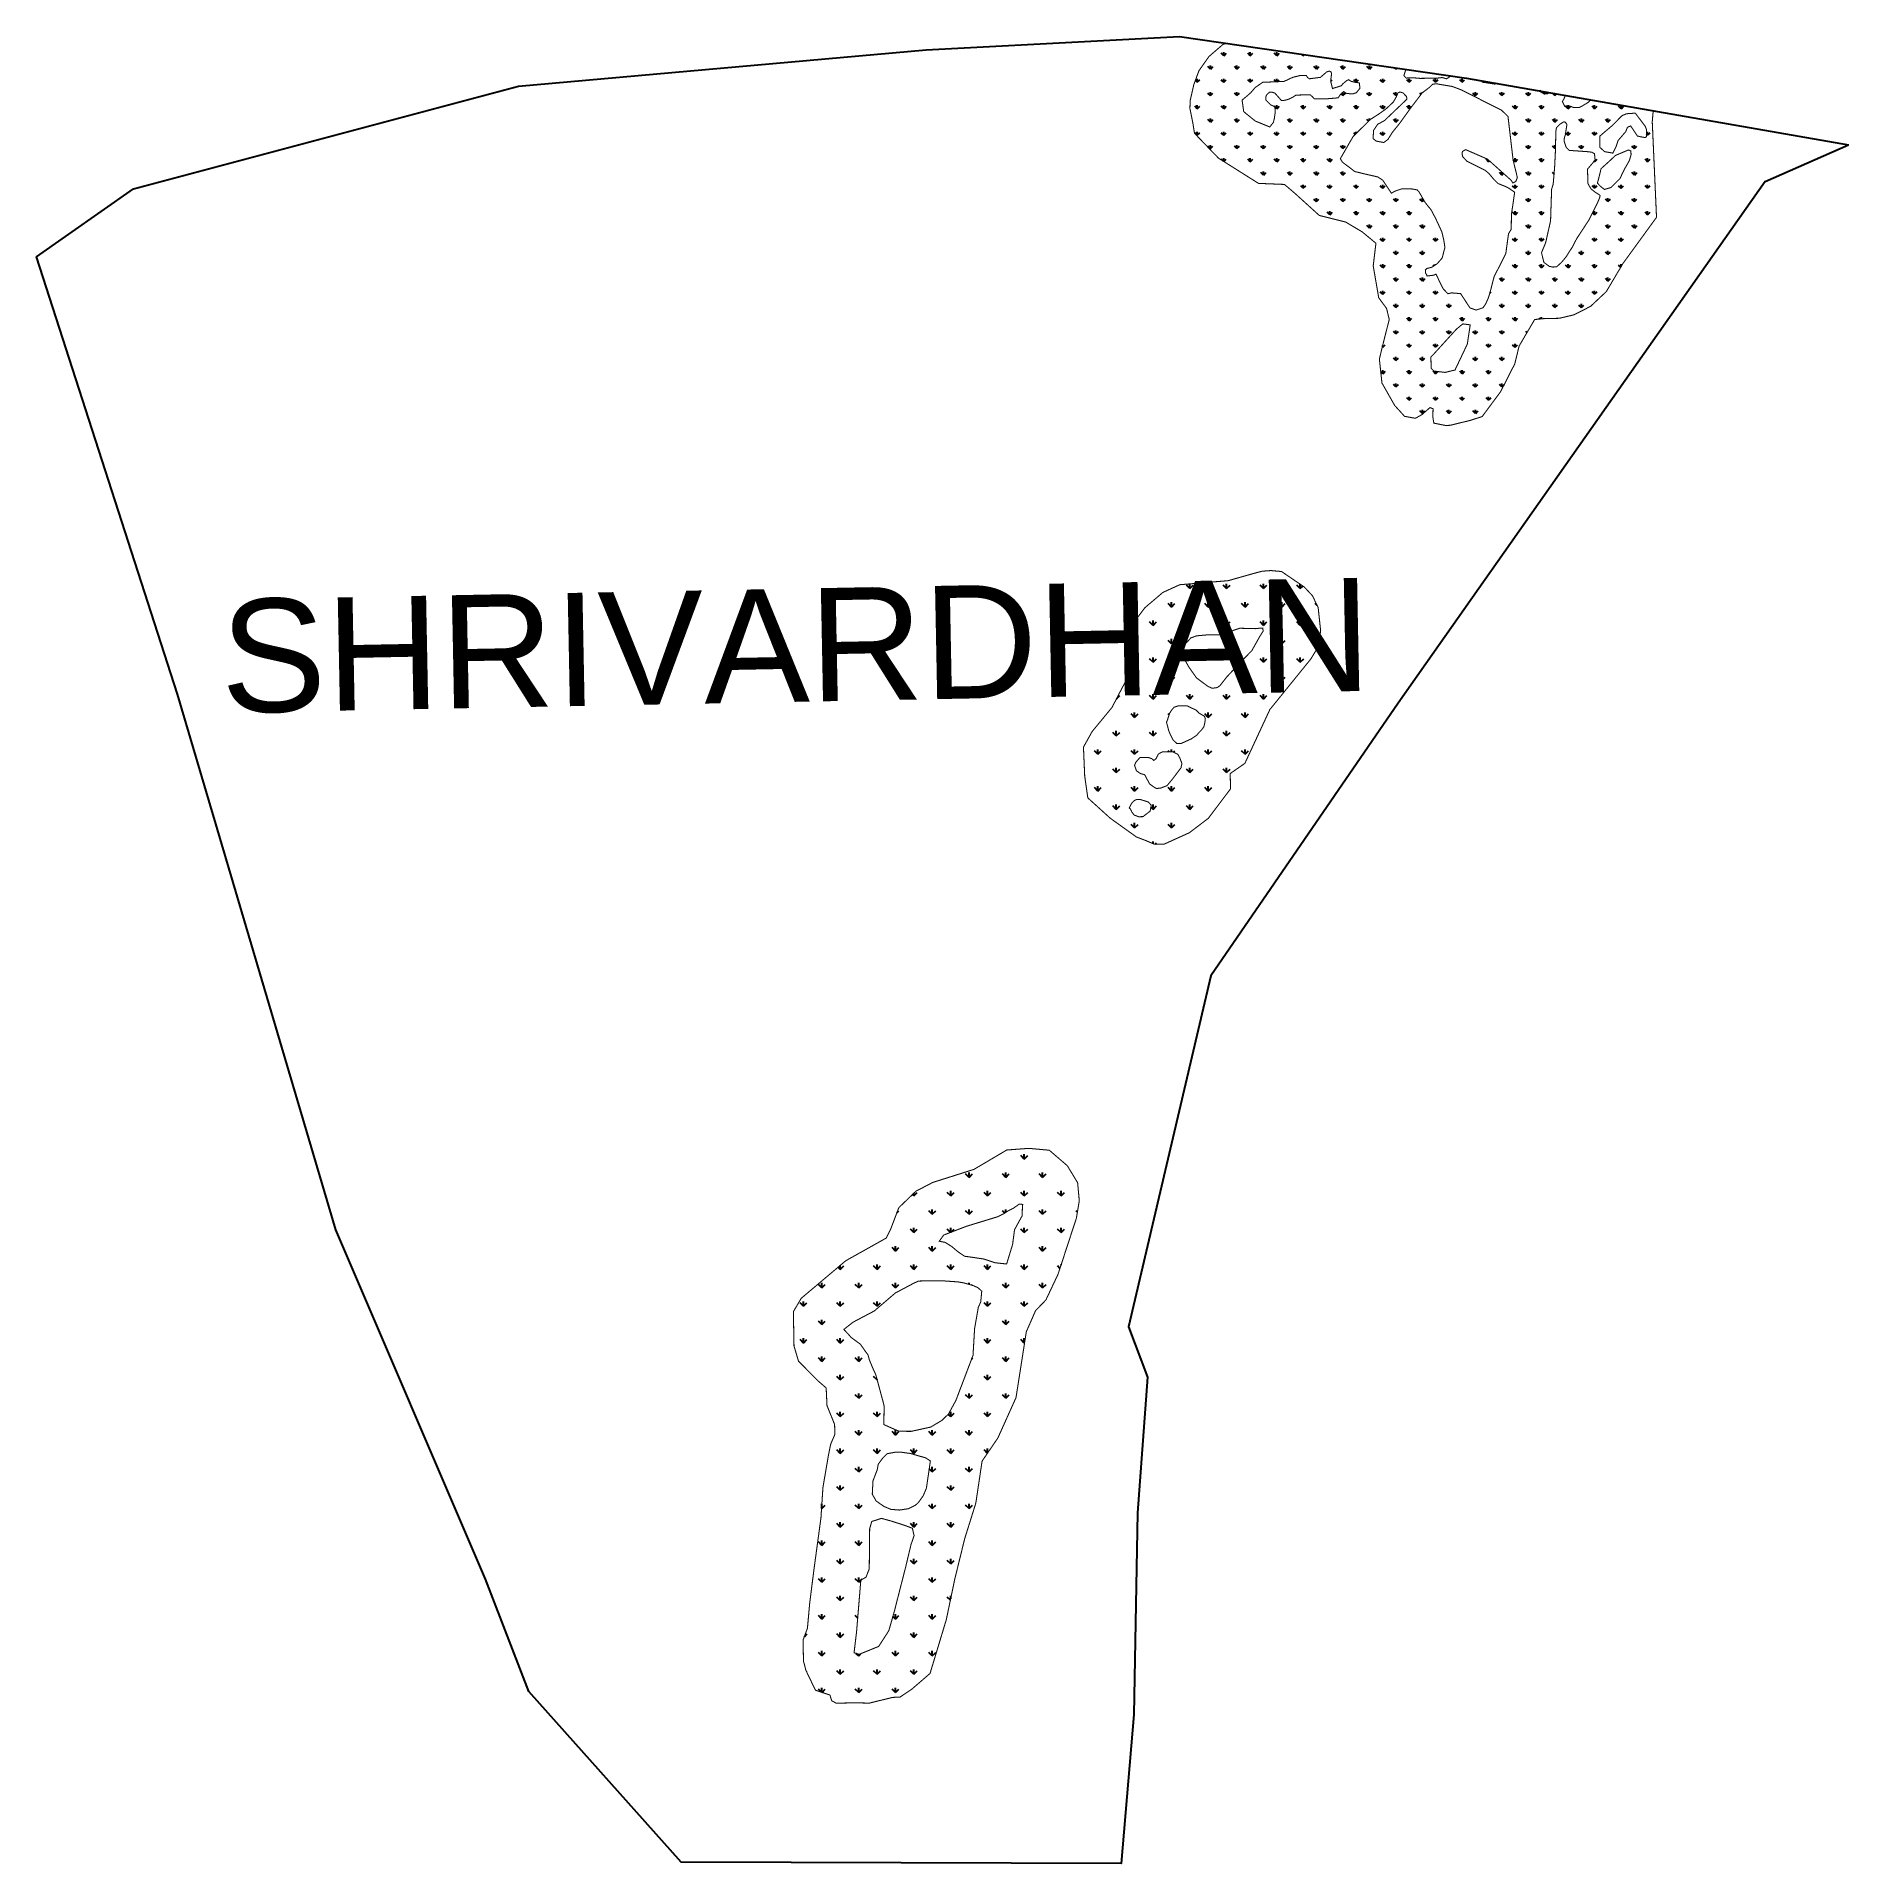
# Model space of a CAD drawing. Header units: metres. Extents: x 289336 to 291077, y 1994867 to 1996622.
import ezdxf

# ---------------------------------------------------------------- set-up
doc = ezdxf.new("R2010")
doc.units = ezdxf.units.M
doc.header["$MEASUREMENT"] = 0
for name, color, linetype in [('MANGROOVE BUFFER ZONE', 120, 'Continuous'), ('MANGROOVES BUFFER ZONE', 120, 'Continuous'), ('village', 3, 'Continuous'), ('VILLAGE NAME', 250, 'Continuous')]:
    doc.layers.add(name, color=color, linetype=linetype)
doc.styles.get("Standard").update_dxf_attribs({"font": 'simplex.shx'})

msp = doc.modelspace()

# ---------------------------------------------------------------- hatches: boundary and pattern name
at = {"layer": 'MANGROOVE BUFFER ZONE'}
h = msp.add_hatch(dxfattribs=at)
h.set_pattern_fill('GRASS', color=256, scale=18)
h.paths.add_polyline_path([(290568.5, 1996450.3), (290593.8, 1996444), (290609.7, 1996434.5), (290622.9, 1996423.6), (290620.3, 1996401.8), (290625.6, 1996371.2), (290633.1, 1996361), (290635.7, 1996350.4), (290630.1, 1996328.2), (290626.2, 1996312.4), (290628.7, 1996289.3), (290640.9, 1996267.8), (290650.4, 1996257.3), (290660.8, 1996255.4), (290667.2, 1996259), (290674.8, 1996265.7), (290677.8, 1996264.6), (290677.6, 1996256.6), (290678.5, 1996250.8), (290689.7, 1996248.5), (290694.4, 1996248.7), (290713.9, 1996253.5), (290725, 1996257.1), (290742.7, 1996281), (290756.3, 1996307.7), (290760.5, 1996324.9), (290775.4, 1996350.3), (290784.7, 1996351.2), (290799.1, 1996351.5), (290813.1, 1996354.8), (290829.2, 1996363), (290844.3, 1996377.2), (290860.2, 1996404.1), (290892.5, 1996448.5), (290888.4, 1996540.3), (290889.3, 1996550.8), (290828.9, 1996561.4), (290827.4, 1996559.3), (290821.5, 1996555.7), (290818.2, 1996554), (290812.8, 1996554), (290807.6, 1996556), (290804.4, 1996555.1), (290802, 1996559.7), (290803.6, 1996562.3), (290804.8, 1996565.6), (290788.7, 1996568.4), (290787.9, 1996567.4), (290785.1, 1996567.3), (290780.3, 1996569.9), (290737.7, 1996577.3), (290736.8, 1996576.6), (290726.2, 1996578.2), (290724.2, 1996579.7), (290710, 1996582.2), (290693.2, 1996584.6), (290693.5, 1996583.3), (290690.8, 1996581.6), (290686.5, 1996582.8), (290681.6, 1996582.2), (290665.4, 1996582), (290658, 1996582.6), (290652, 1996582.3), (290649.8, 1996584.6), (290650.8, 1996587.9), (290651.5, 1996589.9), (290651.6, 1996590.7), (290479, 1996615.7), (290476, 1996614.7), (290462.4, 1996602.9), (290452.9, 1996589.4), (290448, 1996576.3), (290444.4, 1996560.5), (290444.2, 1996552.9), (290447, 1996539.1), (290448.6, 1996529.2), (290471.7, 1996505.3), (290510.1, 1996481.1), (290535, 1996480.1), (290545.2, 1996471.4)])
h.paths.add_polyline_path([(290592, 1996500.5), (290590.6, 1996501.7), (290588.7, 1996504.8), (290600.9, 1996526), (290617.4, 1996542.4), (290625.9, 1996547.9), (290632.4, 1996552.5), (290639.6, 1996559.2), (290642.6, 1996564.5), (290643.9, 1996567.9), (290645.8, 1996568.9), (290648.9, 1996568.1), (290652.3, 1996564.5), (290652.7, 1996562.2), (290651.6, 1996561), (290631.2, 1996541.5), (290624.5, 1996537.8), (290620.6, 1996531.9), (290620.2, 1996524.1), (290623.2, 1996521.7), (290630.5, 1996520.4), (290634.5, 1996523.4), (290638.6, 1996530), (290645.4, 1996538.4), (290656.2, 1996553.4), (290667.4, 1996568.1), (290674.4, 1996573.4), (290677.5, 1996576.4), (290681, 1996576.8), (290696.3, 1996574.2), (290704.8, 1996571), (290743.6, 1996551.4), (290749.8, 1996545.4), (290754.7, 1996503.6), (290758.8, 1996486.7), (290757.2, 1996482.8), (290754.6, 1996481.5), (290752.6, 1996484.3), (290730.1, 1996504.4), (290711, 1996512.7), (290709, 1996513.5), (290706, 1996511.7), (290705.8, 1996510.2), (290706, 1996507.1), (290710.3, 1996502.4), (290722.5, 1996496.3), (290727.5, 1996493.9), (290731.5, 1996490.6), (290736.5, 1996484.6), (290740.1, 1996481), (290747.4, 1996478.1), (290750.7, 1996476.4), (290756.2, 1996472.6), (290753.1, 1996451.2), (290752.9, 1996437), (290750.3, 1996432.8), (290747.7, 1996413.8), (290736.4, 1996391.3), (290732.4, 1996375.8), (290730.5, 1996370), (290728.2, 1996365.1), (290725.8, 1996361.6), (290719.2, 1996359.4), (290713.3, 1996361.4), (290704.3, 1996375.2), (290695.6, 1996375.9), (290692, 1996375.1), (290687.3, 1996380.1), (290680.6, 1996393.9), (290678.3, 1996392.9), (290672, 1996392.1), (290671.9, 1996392.7), (290670.6, 1996395.1), (290670.4, 1996397.9), (290671.8, 1996399.3), (290676.6, 1996400.5), (290681.7, 1996403.9), (290686.5, 1996409.3), (290689.2, 1996419.6), (290688.1, 1996426.6), (290686.3, 1996434.4), (290680.1, 1996447.8), (290675.8, 1996455.8), (290670.5, 1996462.3), (290664.2, 1996473.1), (290662.6, 1996474.8), (290658.8, 1996475.6), (290654.5, 1996476), (290647.9, 1996475.9), (290641.9, 1996473.9), (290637.8, 1996471.7), (290629.5, 1996484.1), (290624.7, 1996487.3), (290612.9, 1996490), (290602.5, 1996492.5), (290599, 1996495.3)], flags=16)
h.paths.add_polyline_path([(290573.8, 1996562.2), (290563.6, 1996562.4), (290561.8, 1996564.5), (290559.6, 1996566.3), (290546.1, 1996565.9), (290542.3, 1996563.5), (290538.6, 1996561.8), (290533.7, 1996560.6), (290532.2, 1996560.6), (290525.9, 1996567.8), (290522.8, 1996568.8), (290520.5, 1996568.6), (290517.8, 1996566.1), (290517, 1996563.7), (290517, 1996561.4), (290521.7, 1996556.6), (290525.8, 1996554.6), (290526.2, 1996549.8), (290525.3, 1996543.4), (290524.4, 1996539.7), (290520.9, 1996535.3), (290507, 1996541), (290495.9, 1996550), (290494.3, 1996561.1), (290499.2, 1996565.2), (290502.7, 1996568.3), (290506.9, 1996573.2), (290514.1, 1996578.2), (290534.7, 1996579.1), (290543, 1996583), (290550.4, 1996584.8), (290556, 1996584.8), (290557.3, 1996582.7), (290559, 1996581.6), (290569.6, 1996583), (290575.6, 1996588.2), (290578.2, 1996589), (290580, 1996588), (290580.2, 1996585.7), (290579.4, 1996579.4), (290581.2, 1996572.2), (290583.6, 1996573), (290589.7, 1996574.9), (290591, 1996576.7), (290595, 1996580), (290596.8, 1996580.7), (290598.7, 1996579.3), (290602.4, 1996578.3), (290606.9, 1996577.7), (290607.6, 1996572.6), (290604.1, 1996568.2), (290600.3, 1996567), (290595.1, 1996567.5), (290594, 1996567.8), (290592, 1996569.3), (290588.6, 1996566.3), (290586.6, 1996563.3)], flags=16)
h.paths.add_polyline_path([(290706.4, 1996346.1), (290713.5, 1996345.2), (290710.7, 1996326.7), (290698.9, 1996301.8), (290689.5, 1996299.5), (290678.5, 1996300.8), (290676, 1996303.3), (290675.7, 1996314.3), (290679, 1996317.7), (290700.2, 1996341)], flags=16)
h.paths.add_polyline_path([(290791.7, 1996475.5), (290793.2, 1996480.2), (290794.6, 1996496.7), (290795.3, 1996510.9), (290795.8, 1996531.2), (290796.4, 1996534.7), (290799.9, 1996538.1), (290803.3, 1996540.2), (290804.8, 1996540), (290806.4, 1996537.7), (290804.9, 1996527.9), (290804, 1996525.2), (290803.7, 1996521.7), (290805.6, 1996515.9), (290808.7, 1996512.8), (290814.4, 1996512.4), (290825.8, 1996511.6), (290830.2, 1996511.1), (290832.9, 1996509.7), (290833.5, 1996503.4), (290826.2, 1996494.8), (290826.6, 1996481), (290828.2, 1996478.1), (290829.6, 1996475.8), (290833.2, 1996472.9), (290837.4, 1996470.2), (290838.3, 1996469.3), (290837.8, 1996467.2), (290835.4, 1996461.6), (290827.6, 1996446), (290815.8, 1996428), (290811.4, 1996419.5), (290808.9, 1996415.8), (290805.9, 1996410.9), (290801.5, 1996405.5), (290796.6, 1996401), (290792.8, 1996400.7), (290789.4, 1996401.4), (290784.3, 1996405.2), (290782, 1996414.5), (290786, 1996424.2), (290790.7, 1996445.1)], flags=16)
h.paths.add_polyline_path([(290835.7, 1996481.4), (290837.4, 1996487.6), (290839.2, 1996495.2), (290848.9, 1996504), (290852.9, 1996507.9), (290865.5, 1996513.2), (290867.7, 1996512.4), (290868.1, 1996508.9), (290866.4, 1996503), (290861.7, 1996494.8), (290857.3, 1996485.6), (290848.7, 1996477.1), (290842.4, 1996475.3), (290838.6, 1996478.3)], flags=16)
h.paths.add_polyline_path([(290838.1, 1996515.7), (290838.1, 1996526.6), (290850.7, 1996537.3), (290859.2, 1996546.1), (290863.7, 1996548), (290872.1, 1996548.6), (290881.7, 1996535.9), (290882.8, 1996532.9), (290883, 1996526.2), (290881.7, 1996525.1), (290877.8, 1996525.8), (290874.1, 1996526.6), (290869.6, 1996533.4), (290867.6, 1996536.3), (290864.5, 1996534.9), (290862.9, 1996530.8), (290855.6, 1996522.3), (290853.6, 1996516.4), (290850.5, 1996510.2), (290842.6, 1996511.6)], flags=16)
h = msp.add_hatch(dxfattribs=at)
h.set_pattern_fill('GRASS', color=256, scale=25)
h.paths.add_polyline_path([(290554.1, 1996093.3), (290532.2, 1996108.2), (290522.1, 1996109.1), (290513.6, 1996108.5), (290504.9, 1996106.2), (290481, 1996099.4), (290434.4, 1996095.5), (290418.2, 1996088.1), (290400.8, 1996073.3), (290390, 1996058.8), (290388.2, 1996056), (290386, 1996052.2), (290385, 1996035.2), (290382.4, 1996002.5), (290379, 1995996.3), (290369.4, 1995977.7), (290350.2, 1995954.4), (290341.9, 1995939.5), (290343.1, 1995911.8), (290346.1, 1995890.7), (290367.5, 1995871.3), (290392.7, 1995853.2), (290402.1, 1995849.6), (290409.8, 1995846.3), (290415, 1995846.3), (290419.5, 1995846.3), (290443.6, 1995857.2), (290461.9, 1995871.1), (290483.2, 1995899.4), (290482.9, 1995914.1), (290497, 1995923.9), (290521, 1995975.6), (290560.3, 1996024.1), (290567.1, 1996035.3), (290569.8, 1996051.1), (290567.4, 1996073.5), (290562, 1996084.8)])
h.paths.add_polyline_path([(290514.3, 1996053.7), (290514.5, 1996050.8), (290511.4, 1996046), (290503.7, 1996032.2), (290490.6, 1996018.7), (290479.5, 1996006.8), (290473.2, 1995998.7), (290470.5, 1995996.7), (290465.6, 1995996), (290461.4, 1995997.9), (290450.5, 1996006), (290443.6, 1996015.8), (290439.2, 1996023.4), (290436.5, 1996028.1), (290433.8, 1996033.9), (290441.1, 1996040), (290445, 1996044.4), (290450.7, 1996046.4), (290461.5, 1996047.4), (290475.6, 1996047.2), (290485.9, 1996051.6), (290492, 1996053.7), (290507.2, 1996053.3), (290510.9, 1996053.7)], flags=16)
h.paths.add_polyline_path([(290458.2, 1995969.1), (290459, 1995966.6), (290458.5, 1995962.7), (290457.6, 1995959), (290455.4, 1995956.1), (290452.9, 1995953.6), (290450.8, 1995951), (290445.7, 1995947.5), (290435.8, 1995943), (290431.5, 1995943.1), (290428, 1995946.4), (290425.9, 1995950.4), (290423.9, 1995955.1), (290421.7, 1995963.4), (290422.8, 1995966.1), (290423.9, 1995969.8), (290424.8, 1995972.2), (290426.8, 1995975.3), (290429.1, 1995977.9), (290432.9, 1995979.1), (290441.6, 1995979.2), (290445.9, 1995977), (290450.1, 1995975.1), (290452.9, 1995972.2)], flags=16)
h.paths.add_polyline_path([(290432.6, 1995932.5), (290434.5, 1995929.1), (290436.5, 1995923.7), (290435.6, 1995919.6), (290427.3, 1995908.6), (290422.1, 1995902.4), (290415.7, 1995900), (290411.8, 1995899.8), (290408.6, 1995901.8), (290405.4, 1995904.2), (290400.7, 1995913), (290396.6, 1995914.1), (290392.8, 1995916.8), (290391, 1995921.9), (290392.1, 1995924.8), (290396.1, 1995929.4), (290404.6, 1995929.4), (290407.6, 1995928.4), (290409.5, 1995926.7), (290411.6, 1995928.3), (290413.9, 1995932.9), (290418, 1995935), (290427.8, 1995935)], flags=16)
h.paths.add_polyline_path([(290404.3, 1995886.7), (290407.1, 1995883.5), (290406, 1995878), (290399.1, 1995872.7), (290394.9, 1995872.6), (290390.5, 1995874.3), (290388.3, 1995877.3), (290387, 1995880.1), (290385.9, 1995880.9), (290387.7, 1995884.7), (290389.1, 1995886.6), (290391.2, 1995888.4), (290393.2, 1995889.2), (290396.2, 1995889.3)], flags=16)
h = msp.add_hatch(dxfattribs=at)
h.set_pattern_fill('GRASS', color=256, scale=25)
h.paths.add_polyline_path([(290295.9, 1995398.1), (290305.8, 1995408.3), (290317.5, 1995433.1), (290335.1, 1995486.9), (290337.9, 1995503.5), (290336.3, 1995521), (290326.4, 1995537.3), (290309.1, 1995552.2), (290289.3, 1995554), (290268.2, 1995552.4), (290236.7, 1995533.8), (290197, 1995521.2), (290180.9, 1995512.8), (290164.5, 1995497), (290156.8, 1995476.7), (290152.4, 1995467.8), (290113.5, 1995446), (290070.7, 1995409.9), (290063.2, 1995397.1), (290063.8, 1995364.1), (290068.1, 1995349.6), (290086.3, 1995331.1), (290094.7, 1995323.8), (290095.5, 1995306.8), (290102.8, 1995288.8), (290103.1, 1995279.2), (290099.1, 1995270), (290096.9, 1995259.2), (290091.6, 1995228.3), (290089.7, 1995199.1), (290083.1, 1995150.4), (290078.9, 1995117.3), (290076.7, 1995092.9), (290072.5, 1995081.6), (290072.9, 1995061.4), (290075.3, 1995052.3), (290084.4, 1995033.4), (290098.3, 1995028.8), (290100, 1995023.3), (290104.4, 1995020.9), (290121.6, 1995021.3), (290136.2, 1995021), (290149.6, 1995024.3), (290158.7, 1995026.5), (290165.7, 1995026.8), (290177.1, 1995034.5), (290194.5, 1995049.5), (290210.1, 1995101.1), (290218.3, 1995140.3), (290227.8, 1995179), (290238.5, 1995213.2), (290244.5, 1995253.5), (290259.7, 1995275.8), (290277.1, 1995314.5), (290287, 1995377.8)])
h.paths.add_polyline_path([(290244.2, 1995416.8), (290243.2, 1995406.4), (290240.9, 1995401.3), (290237.3, 1995380.8), (290235.8, 1995355.1), (290219.3, 1995311.7), (290212.3, 1995298.9), (290205.9, 1995292.6), (290195.1, 1995286.2), (290176.4, 1995282.1), (290164.6, 1995282.2), (290150.1, 1995288.6), (290150.4, 1995306.2), (290149.9, 1995308.5), (290142.4, 1995336.5), (290139.4, 1995343), (290136.1, 1995351.1), (290134.9, 1995355.6), (290132.4, 1995358.9), (290127.6, 1995365.8), (290118.6, 1995372.4), (290116.1, 1995375.3), (290111.7, 1995380), (290120.4, 1995386.9), (290141, 1995397.8), (290161.1, 1995415), (290179.2, 1995424.6), (290183.5, 1995426.5), (290191.8, 1995426.7), (290207, 1995426.7), (290221.1, 1995425.7), (290226.7, 1995424.8), (290235.8, 1995422.2), (290240.4, 1995420.2)], flags=16)
h.paths.add_polyline_path([(290256.9, 1995444.1), (290246.5, 1995447.6), (290234, 1995449.5), (290227.8, 1995450.3), (290221.4, 1995454.6), (290215.2, 1995459.8), (290209.1, 1995463.6), (290203.4, 1995464.8), (290207.6, 1995470.7), (290229.4, 1995479.1), (290259.5, 1995488.3), (290265.6, 1995491.3), (290269.4, 1995493.9), (290274.5, 1995496.4), (290277.2, 1995498.3), (290280, 1995500.3), (290282.1, 1995500.4), (290283.5, 1995500), (290283.2, 1995496.1), (290283, 1995489.2), (290275.7, 1995475.9), (290273.8, 1995461.6), (290269.5, 1995447.6), (290268.1, 1995442.9)], flags=16)
h.paths.add_polyline_path([(290190.2, 1995256.7), (290194.8, 1995253.7), (290194.1, 1995248.6), (290191, 1995227.5), (290188, 1995220.3), (290183.2, 1995213.6), (290180.4, 1995211.1), (290173.7, 1995207.8), (290165.3, 1995206.5), (290157.1, 1995207.1), (290150.3, 1995209.9), (290142.8, 1995215.1), (290139, 1995221.7), (290139.7, 1995234.6), (290143.8, 1995245.3), (290144.7, 1995250.5), (290149.3, 1995256.7), (290153.3, 1995260.6), (290160.6, 1995262), (290167.2, 1995262), (290176, 1995260.8), (290183.3, 1995258.6)], flags=16)
h.paths.add_polyline_path([(290177.5, 1995189), (290179.2, 1995181.9), (290176.2, 1995173.3), (290171.2, 1995152.2), (290160.2, 1995109.2), (290154.9, 1995090.6), (290145.2, 1995075.5), (290126.5, 1995067.9), (290121.5, 1995069.4), (290123.9, 1995089.5), (290128, 1995139.1), (290133, 1995142), (290136.1, 1995150), (290136.5, 1995188.6), (290138.5, 1995195.5), (290147.9, 1995198.5), (290157.6, 1995195.8), (290170.4, 1995191.7)], flags=16)

# ---------------------------------------------------------------- linework, layer by layer
at = {"color": 3, "flags": 128}
msp.add_lwpolyline([(290997, 1996483), (291076.9, 1996518)], dxfattribs=at)
at = {"layer": 'MANGROOVES BUFFER ZONE', "const_width": 1, "flags": 128}
for points in [[(290479, 1996615.7), (290476, 1996614.7), (290462.4, 1996602.9), (290452.9, 1996589.4), (290448, 1996576.3), (290444.4, 1996560.5), (290444.2, 1996552.9), (290447, 1996539.1), (290448.6, 1996529.2), (290471.7, 1996505.3), (290510.1, 1996481.1), (290535, 1996480.1), (290545.2, 1996471.4), (290568.5, 1996450.3), (290593.8, 1996444), (290609.7, 1996434.5), (290622.9, 1996423.6), (290620.3, 1996401.8), (290625.6, 1996371.2), (290633.1, 1996361), (290635.7, 1996350.4), (290630.1, 1996328.2), (290626.2, 1996312.4), (290628.7, 1996289.3), (290640.9, 1996267.8), (290650.4, 1996257.3), (290660.8, 1996255.4), (290667.2, 1996259), (290674.8, 1996265.7), (290677.8, 1996264.6), (290677.6, 1996256.6), (290678.5, 1996250.8), (290689.7, 1996248.5), (290694.4, 1996248.7), (290713.9, 1996253.5), (290725, 1996257.1), (290742.7, 1996281), (290756.3, 1996307.7), (290760.5, 1996324.9), (290775.4, 1996350.3), (290784.7, 1996351.2), (290799.1, 1996351.5), (290813.1, 1996354.8), (290829.2, 1996363), (290844.3, 1996377.2), (290860.2, 1996404.1), (290892.5, 1996448.5), (290888.4, 1996540.3), (290889.3, 1996550.8)], [(290693.2, 1996584.6), (290693.5, 1996583.3), (290690.8, 1996581.6), (290686.5, 1996582.8), (290681.6, 1996582.2), (290665.4, 1996582), (290658, 1996582.6), (290652, 1996582.3), (290649.8, 1996584.6), (290650.8, 1996587.9), (290651.5, 1996589.9), (290651.6, 1996590.7)], [(290828.9, 1996561.4), (290827.4, 1996559.3), (290821.5, 1996555.7), (290818.2, 1996554), (290812.8, 1996554), (290807.6, 1996556), (290804.4, 1996555.1), (290802, 1996559.7), (290803.6, 1996562.3), (290804.8, 1996565.6)]]:
    msp.add_lwpolyline(points, dxfattribs=at)
for points in [[(290606.9, 1996577.7), (290607.6, 1996572.6), (290604.1, 1996568.2), (290600.3, 1996567), (290595.1, 1996567.5), (290594, 1996567.8), (290592, 1996569.3), (290588.6, 1996566.3), (290586.6, 1996563.3), (290573.8, 1996562.2), (290563.6, 1996562.4), (290561.8, 1996564.5), (290559.6, 1996566.3), (290546.1, 1996565.9), (290542.3, 1996563.5), (290538.6, 1996561.8), (290533.7, 1996560.6), (290532.2, 1996560.6), (290525.9, 1996567.8), (290522.8, 1996568.8), (290520.5, 1996568.6), (290517.8, 1996566.1), (290517, 1996563.7), (290517, 1996561.4), (290521.7, 1996556.6), (290525.8, 1996554.6), (290526.2, 1996549.8), (290525.3, 1996543.4), (290524.4, 1996539.7), (290520.9, 1996535.3), (290507, 1996541), (290495.9, 1996550), (290494.3, 1996561.1), (290499.2, 1996565.2), (290502.7, 1996568.3), (290506.9, 1996573.2), (290514.1, 1996578.2), (290534.7, 1996579.1), (290543, 1996583), (290550.4, 1996584.8), (290556, 1996584.8), (290557.3, 1996582.7), (290559, 1996581.6), (290569.6, 1996583), (290575.6, 1996588.2), (290578.2, 1996589), (290580, 1996588), (290580.2, 1996585.7), (290579.4, 1996579.4), (290581.2, 1996572.2), (290583.6, 1996573), (290589.7, 1996574.9), (290591, 1996576.7), (290595, 1996580), (290596.8, 1996580.7), (290598.7, 1996579.3), (290602.4, 1996578.3)], [(290681, 1996576.8), (290696.3, 1996574.2), (290704.8, 1996571), (290743.6, 1996551.4), (290749.8, 1996545.4), (290754.7, 1996503.6), (290758.8, 1996486.7), (290757.2, 1996482.8), (290754.6, 1996481.5), (290752.6, 1996484.3), (290730.1, 1996504.4), (290711, 1996512.7), (290709, 1996513.5), (290706, 1996511.7), (290705.8, 1996510.2), (290706, 1996507.1), (290710.3, 1996502.4), (290722.5, 1996496.3), (290727.5, 1996493.9), (290731.5, 1996490.6), (290736.5, 1996484.6), (290740.1, 1996481), (290747.4, 1996478.1), (290750.7, 1996476.4), (290756.2, 1996472.6), (290753.1, 1996451.2), (290752.9, 1996437), (290750.3, 1996432.8), (290747.7, 1996413.8), (290736.4, 1996391.3), (290732.4, 1996375.8), (290730.5, 1996370), (290728.2, 1996365.1), (290725.8, 1996361.6), (290719.2, 1996359.4), (290713.3, 1996361.4), (290704.3, 1996375.2), (290695.6, 1996375.9), (290692, 1996375.1), (290687.3, 1996380.1), (290680.6, 1996393.9), (290678.3, 1996392.9), (290672, 1996392.1), (290671.9, 1996392.7), (290670.6, 1996395.1), (290670.4, 1996397.9), (290671.8, 1996399.3), (290676.6, 1996400.5), (290681.7, 1996403.9), (290686.5, 1996409.3), (290689.2, 1996419.6), (290688.1, 1996426.6), (290686.3, 1996434.4), (290680.1, 1996447.8), (290675.8, 1996455.8), (290670.5, 1996462.3), (290664.2, 1996473.1), (290662.6, 1996474.8), (290658.8, 1996475.6), (290654.5, 1996476), (290647.9, 1996475.9), (290641.9, 1996473.9), (290637.8, 1996471.7), (290629.5, 1996484.1), (290624.7, 1996487.3), (290612.9, 1996490), (290602.5, 1996492.5), (290599, 1996495.3), (290592, 1996500.5), (290590.6, 1996501.7), (290588.7, 1996504.8), (290600.9, 1996526), (290617.4, 1996542.4), (290625.9, 1996547.9), (290632.4, 1996552.5), (290639.6, 1996559.2), (290642.6, 1996564.5), (290643.9, 1996567.9), (290645.8, 1996568.9), (290648.9, 1996568.1), (290652.3, 1996564.5), (290652.7, 1996562.2), (290651.6, 1996561), (290631.2, 1996541.5), (290624.5, 1996537.8), (290620.6, 1996531.9), (290620.2, 1996524.1), (290623.2, 1996521.7), (290630.5, 1996520.4), (290634.5, 1996523.4), (290638.6, 1996530), (290645.4, 1996538.4), (290656.2, 1996553.4), (290667.4, 1996568.1), (290674.4, 1996573.4), (290677.5, 1996576.4)], [(290803.3, 1996540.2), (290804.8, 1996540), (290806.4, 1996537.7), (290804.9, 1996527.9), (290804, 1996525.2), (290803.7, 1996521.7), (290805.6, 1996515.9), (290808.7, 1996512.8), (290814.4, 1996512.4), (290825.8, 1996511.6), (290830.2, 1996511.1), (290832.9, 1996509.7), (290833.5, 1996503.4), (290826.2, 1996494.8), (290826.6, 1996481), (290828.2, 1996478.1), (290829.6, 1996475.8), (290833.2, 1996472.9), (290837.4, 1996470.2), (290838.3, 1996469.3), (290837.8, 1996467.2), (290835.4, 1996461.6), (290827.6, 1996446), (290815.8, 1996428), (290811.4, 1996419.5), (290808.9, 1996415.8), (290805.9, 1996410.9), (290801.5, 1996405.5), (290796.6, 1996401), (290792.8, 1996400.7), (290789.4, 1996401.4), (290784.3, 1996405.2), (290782, 1996414.5), (290786, 1996424.2), (290790.7, 1996445.1), (290791.7, 1996475.5), (290793.2, 1996480.2), (290794.6, 1996496.7), (290795.3, 1996510.9), (290795.8, 1996531.2), (290796.4, 1996534.7), (290799.9, 1996538.1)], [(290859.2, 1996546.1), (290863.7, 1996548), (290872.1, 1996548.6), (290881.7, 1996535.9), (290882.8, 1996532.9), (290883, 1996526.2), (290881.7, 1996525.1), (290877.8, 1996525.8), (290874.1, 1996526.6), (290869.6, 1996533.4), (290867.6, 1996536.3), (290864.5, 1996534.9), (290862.9, 1996530.8), (290855.6, 1996522.3), (290853.6, 1996516.4), (290850.5, 1996510.2), (290842.6, 1996511.6), (290838.1, 1996515.7), (290838.1, 1996526.6), (290850.7, 1996537.3)], [(290852.9, 1996507.9), (290865.5, 1996513.2), (290867.7, 1996512.4), (290868.1, 1996508.9), (290866.4, 1996503), (290861.7, 1996494.8), (290857.3, 1996485.6), (290848.7, 1996477.1), (290842.4, 1996475.3), (290838.6, 1996478.3), (290835.7, 1996481.4), (290837.4, 1996487.6), (290839.2, 1996495.2), (290848.9, 1996504)], [(290706.4, 1996346.1), (290713.5, 1996345.2), (290710.7, 1996326.7), (290698.9, 1996301.8), (290689.5, 1996299.5), (290678.5, 1996300.8), (290676, 1996303.3), (290675.7, 1996314.3), (290679, 1996317.7), (290700.2, 1996341)], [(290560.3, 1996024.1), (290567.1, 1996035.3), (290569.8, 1996051.1), (290567.4, 1996073.5), (290562, 1996084.8), (290554.1, 1996093.3), (290532.2, 1996108.2), (290522.1, 1996109.1), (290513.6, 1996108.5), (290504.9, 1996106.2), (290481, 1996099.4), (290434.4, 1996095.5), (290418.2, 1996088.1), (290400.8, 1996073.3), (290390, 1996058.8), (290388.2, 1996056), (290386, 1996052.2), (290385, 1996035.2), (290382.4, 1996002.5), (290379, 1995996.3), (290369.4, 1995977.7), (290350.2, 1995954.4), (290341.9, 1995939.5), (290343.1, 1995911.8), (290346.1, 1995890.7), (290367.5, 1995871.3), (290392.7, 1995853.2), (290402.1, 1995849.6), (290409.8, 1995846.3), (290415, 1995846.3), (290419.5, 1995846.3), (290443.6, 1995857.2), (290461.9, 1995871.1), (290483.2, 1995899.4), (290482.9, 1995914.1), (290497, 1995923.9), (290521, 1995975.6)], [(290439.2, 1996023.4), (290436.5, 1996028.1), (290433.8, 1996033.9), (290441.1, 1996040), (290445, 1996044.4), (290450.7, 1996046.4), (290461.5, 1996047.4), (290475.6, 1996047.2), (290485.9, 1996051.6), (290492, 1996053.7), (290507.2, 1996053.3), (290510.9, 1996053.7), (290514.3, 1996053.7), (290514.5, 1996050.8), (290511.4, 1996046), (290503.7, 1996032.2), (290490.6, 1996018.7), (290479.5, 1996006.8), (290473.2, 1995998.7), (290470.5, 1995996.7), (290465.6, 1995996), (290461.4, 1995997.9), (290450.5, 1996006), (290443.6, 1996015.8)], [(290429.1, 1995977.9), (290432.9, 1995979.1), (290441.6, 1995979.2), (290445.9, 1995977), (290450.1, 1995975.1), (290452.9, 1995972.2), (290458.2, 1995969.1), (290459, 1995966.6), (290458.5, 1995962.7), (290457.6, 1995959), (290455.4, 1995956.1), (290452.9, 1995953.6), (290450.8, 1995951), (290445.7, 1995947.5), (290435.8, 1995943), (290431.5, 1995943.1), (290428, 1995946.4), (290425.9, 1995950.4), (290423.9, 1995955.1), (290421.7, 1995963.4), (290422.8, 1995966.1), (290423.9, 1995969.8), (290424.8, 1995972.2), (290426.8, 1995975.3)], [(290418, 1995935), (290427.8, 1995935), (290432.6, 1995932.5), (290434.5, 1995929.1), (290436.5, 1995923.7), (290435.6, 1995919.6), (290427.3, 1995908.6), (290422.1, 1995902.4), (290415.7, 1995900), (290411.8, 1995899.8), (290408.6, 1995901.8), (290405.4, 1995904.2), (290400.7, 1995913), (290396.6, 1995914.1), (290392.8, 1995916.8), (290391, 1995921.9), (290392.1, 1995924.8), (290396.1, 1995929.4), (290404.6, 1995929.4), (290407.6, 1995928.4), (290409.5, 1995926.7), (290411.6, 1995928.3), (290413.9, 1995932.9)], [(290396.2, 1995889.3), (290404.3, 1995886.7), (290407.1, 1995883.5), (290406, 1995878), (290399.1, 1995872.7), (290394.9, 1995872.6), (290390.5, 1995874.3), (290388.3, 1995877.3), (290387, 1995880.1), (290385.9, 1995880.9), (290387.7, 1995884.7), (290389.1, 1995886.6), (290391.2, 1995888.4), (290393.2, 1995889.2)], [(290244.5, 1995253.5), (290259.7, 1995275.8), (290277.1, 1995314.5), (290287, 1995377.8), (290295.9, 1995398.1), (290305.8, 1995408.3), (290317.5, 1995433.1), (290335.1, 1995486.9), (290337.9, 1995503.5), (290336.3, 1995521), (290326.4, 1995537.3), (290309.1, 1995552.2), (290289.3, 1995554), (290268.2, 1995552.4), (290236.7, 1995533.8), (290197, 1995521.2), (290180.9, 1995512.8), (290164.5, 1995497), (290156.8, 1995476.7), (290152.4, 1995467.8), (290113.5, 1995446), (290070.7, 1995409.9), (290063.2, 1995397.1), (290063.8, 1995364.1), (290068.1, 1995349.6), (290086.3, 1995331.1), (290094.7, 1995323.8), (290095.5, 1995306.8), (290102.8, 1995288.8), (290103.1, 1995279.2), (290099.1, 1995270), (290096.9, 1995259.2), (290091.6, 1995228.3), (290089.7, 1995199.1), (290083.1, 1995150.4), (290078.9, 1995117.3), (290076.7, 1995092.9), (290072.5, 1995081.6), (290072.9, 1995061.4), (290075.3, 1995052.3), (290084.4, 1995033.4), (290098.3, 1995028.8), (290100, 1995023.3), (290104.4, 1995020.9), (290121.6, 1995021.3), (290136.2, 1995021), (290149.6, 1995024.3), (290158.7, 1995026.5), (290165.7, 1995026.8), (290177.1, 1995034.5), (290194.5, 1995049.5), (290210.1, 1995101.1), (290218.3, 1995140.3), (290227.8, 1995179), (290238.5, 1995213.2)], [(290227.8, 1995450.3), (290221.4, 1995454.6), (290215.2, 1995459.8), (290209.1, 1995463.6), (290203.4, 1995464.8), (290207.6, 1995470.7), (290229.4, 1995479.1), (290259.5, 1995488.3), (290265.6, 1995491.3), (290269.4, 1995493.9), (290274.5, 1995496.4), (290277.2, 1995498.3), (290280, 1995500.3), (290282.1, 1995500.4), (290283.5, 1995500), (290283.2, 1995496.1), (290283, 1995489.2), (290275.7, 1995475.9), (290273.8, 1995461.6), (290269.5, 1995447.6), (290268.1, 1995442.9), (290256.9, 1995444.1), (290246.5, 1995447.6), (290234, 1995449.5)], [(290150.1, 1995288.6), (290150.4, 1995306.2), (290149.9, 1995308.5), (290142.4, 1995336.5), (290139.4, 1995343), (290136.1, 1995351.1), (290134.9, 1995355.6), (290132.4, 1995358.9), (290127.6, 1995365.8), (290118.6, 1995372.4), (290116.1, 1995375.3), (290111.7, 1995380), (290120.4, 1995386.9), (290141, 1995397.8), (290161.1, 1995415), (290179.2, 1995424.6), (290183.5, 1995426.5), (290191.8, 1995426.7), (290207, 1995426.7), (290221.1, 1995425.7), (290226.7, 1995424.8), (290235.8, 1995422.2), (290240.4, 1995420.2), (290244.2, 1995416.8), (290243.2, 1995406.4), (290240.9, 1995401.3), (290237.3, 1995380.8), (290235.8, 1995355.1), (290219.3, 1995311.7), (290212.3, 1995298.9), (290205.9, 1995292.6), (290195.1, 1995286.2), (290176.4, 1995282.1), (290164.6, 1995282.2)], [(290144.7, 1995250.5), (290149.3, 1995256.7), (290153.3, 1995260.6), (290160.6, 1995262), (290167.2, 1995262), (290176, 1995260.8), (290183.3, 1995258.6), (290190.2, 1995256.7), (290194.8, 1995253.7), (290194.1, 1995248.6), (290191, 1995227.5), (290188, 1995220.3), (290183.2, 1995213.6), (290180.4, 1995211.1), (290173.7, 1995207.8), (290165.3, 1995206.5), (290157.1, 1995207.1), (290150.3, 1995209.9), (290142.8, 1995215.1), (290139, 1995221.7), (290139.7, 1995234.6), (290143.8, 1995245.3)], [(290147.9, 1995198.5), (290157.6, 1995195.8), (290170.4, 1995191.7), (290177.5, 1995189), (290179.2, 1995181.9), (290176.2, 1995173.3), (290171.2, 1995152.2), (290160.2, 1995109.2), (290154.9, 1995090.6), (290145.2, 1995075.5), (290126.5, 1995067.9), (290121.5, 1995069.4), (290123.9, 1995089.5), (290128, 1995139.1), (290133, 1995142), (290136.1, 1995150), (290136.5, 1995188.6), (290138.5, 1995195.5)]]:
    msp.add_lwpolyline(points, close=True, dxfattribs=at)
at = {"layer": 'MANGROOVES BUFFER ZONE', "flags": 128}
for points in [[(290737.7, 1996577.3), (290736.8, 1996576.6), (290726.2, 1996578.2), (290724.2, 1996579.7)], [(290788.7, 1996568.4), (290787.9, 1996567.4), (290785.1, 1996567.3), (290780.3, 1996569.9)]]:
    msp.add_lwpolyline(points, dxfattribs=at)
at = {"layer": 'village', "color": 3}
for points in [[(289429.1, 1996475.9, 0), (289799, 1996574.4, 0), (290190.7, 1996609.5, 0), (290434.2, 1996622.2, 0), (290710, 1996582.2, 0), (291076.9, 1996518, 0)], [(290997, 1996483, 0), (290644.2, 1995981.8, 0), (290464.3, 1995719.6, 0), (290385.2, 1995382.6, 0), (290403.3, 1995334.2, 0), (290393.9, 1995203.8, 0), (290390.2, 1995010.2, 0), (290378.2, 1994866.9, 0), (289955.5, 1994868.2, 0), (289809.1, 1995032.2, 0), (289767.5, 1995140.1, 0), (289623.5, 1995475.6, 0), (289471.6, 1995990.5, 0), (289336, 1996410.4, 0), (289429.1, 1996475.9, 0)]]:
    msp.add_polyline3d(points, dxfattribs=at)

# ---------------------------------------------------------------- texts
at = {"layer": 'VILLAGE NAME', "insert": (289511.7, 1996081.1), "char_height": 108.748, "attachment_point": 1, "rotation": 1.1028}
msp.add_mtext_dynamic_manual_height_columns('{\\fArial|b0|i0|c0|p34;SHRIVARDHAN }', width=1068.399, gutter_width=543.7, heights=[112.5], dxfattribs=at)

doc.saveas('drawing.dxf')
